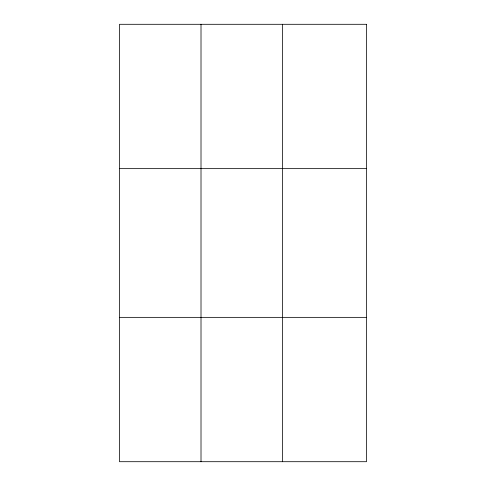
<?xml version="1.0" encoding="UTF-8"?>
<svg xmlns="http://www.w3.org/2000/svg" width="486" height="486" viewBox="0 0 486 486"><rect width="100%" height="100%" fill="white"/><g stroke="black" fill="none" stroke-linecap="round" stroke-linejoin="round"><path stroke-width="0.73" d="M201.01 461.7L201.01 24.3M282.518 461.7L282.518 24.3M119.501 168.642L366.499 168.642M119.501 317.358L366.499 317.358M366.499 24.3L366.499 461.7L119.501 461.7L119.501 24.3L366.499 24.3"/></g></svg>
